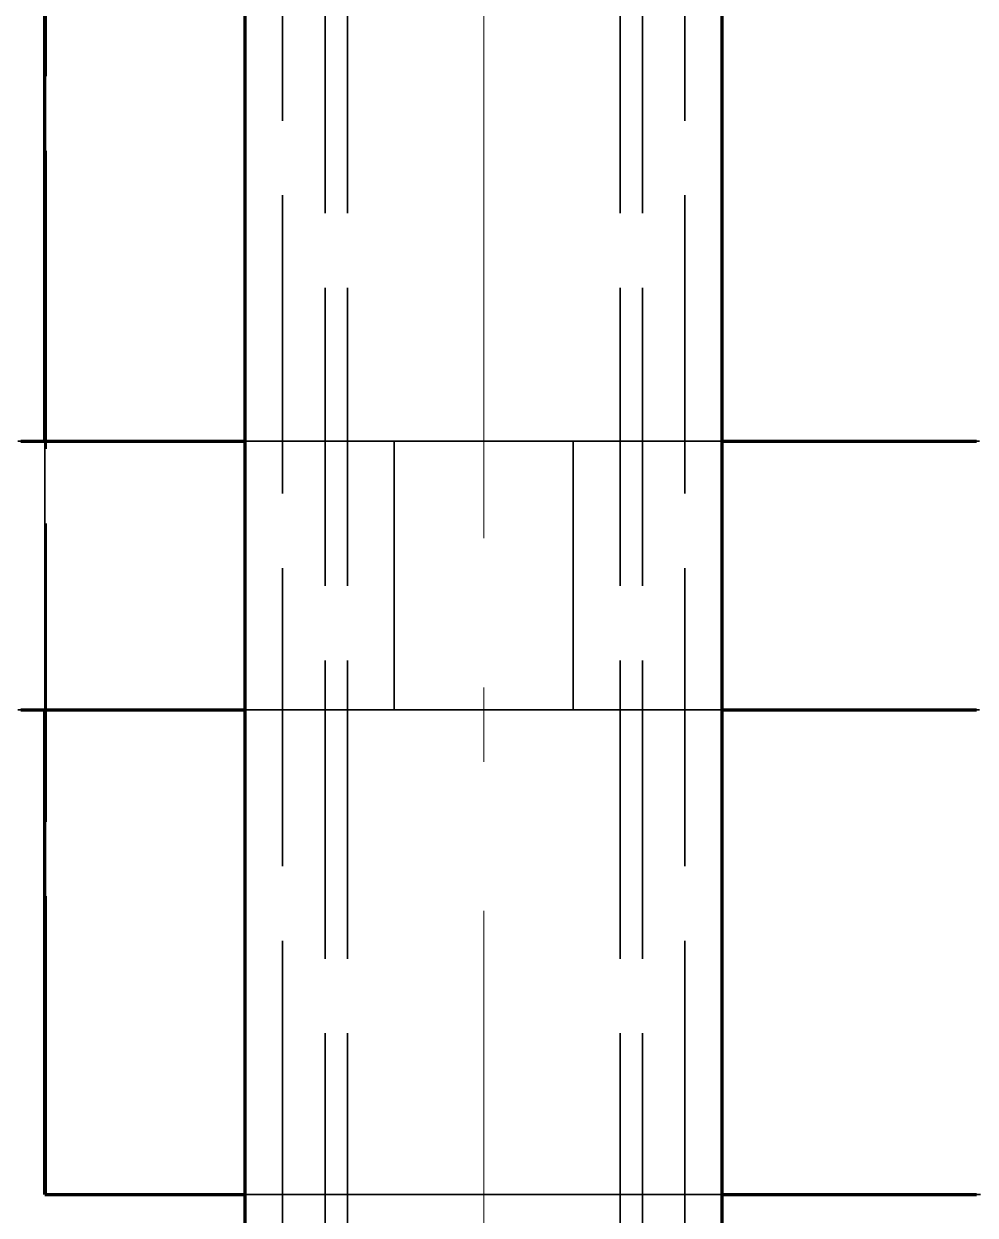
# Model space of a CAD drawing. Header units: millimetres. Extents: x 0 to 2208, y 0 to 420.
# Drawn here: x 183.66 to 196.42, y 154.45 to 170.44 of the extents above; entities that cross this region are included whole.
import ezdxf

# ---------------------------------------------------------------- set-up
doc = ezdxf.new("R2010")
doc.units = ezdxf.units.MM
doc.linetypes.add('IRAM-E-TRAZOS', pattern=[5, 4, -1])
doc.linetypes.add('IRAM-F-TRAZO-PUNTO', pattern=[20, 15, -2, 1, -2])
for name, color, linetype, lineweight in [('01-VISIBLE', 7, 'CONTINUOUS', 70), ('02-OCULTA', 4, 'IRAM-E-TRAZOS', 35), ('03-EJE', 1, 'IRAM-F-TRAZO-PUNTO', 18)]:
    doc.layers.add(name, color=color, linetype=linetype, lineweight=lineweight)

msp = doc.modelspace()

# ---------------------------------------------------------------- linework, layer by layer
at = {"layer": '01-VISIBLE'}
for p, q in [((183.937, 164.835), (183.937, 198.138)), ((186.627, 144.135), (186.627, 176.435)), ((193.027, 144.135), (193.027, 176.435)), ((183.937, 154.733), (183.937, 161.235))]:
    msp.add_line(p, q, dxfattribs=at)
for points in [[(183.616, 164.835), (183.716, 164.835), (183.817, 164.835), (183.917, 164.835), (184.017, 164.835), (184.118, 164.835), (184.218, 164.835), (184.318, 164.835), (184.419, 164.835), (184.519, 164.835), (184.62, 164.835), (184.72, 164.835), (184.82, 164.835), (184.921, 164.835), (185.021, 164.835), (185.121, 164.835), (185.222, 164.835), (185.322, 164.835), (185.423, 164.835), (185.523, 164.835), (185.623, 164.835), (185.724, 164.835), (185.824, 164.835), (185.924, 164.835), (186.025, 164.835), (186.125, 164.835), (186.226, 164.835), (186.326, 164.835), (186.426, 164.835), (186.527, 164.835), (186.627, 164.835)], [(193.027, 164.835), (193.127, 164.835), (193.228, 164.835), (193.328, 164.835), (193.428, 164.835), (193.529, 164.835), (193.629, 164.835), (193.73, 164.835), (193.83, 164.835), (193.93, 164.835), (194.031, 164.835), (194.131, 164.835), (194.231, 164.835), (194.332, 164.835), (194.432, 164.835), (194.533, 164.835), (194.633, 164.835), (194.733, 164.835), (194.834, 164.835), (194.934, 164.835), (195.034, 164.835), (195.135, 164.835), (195.235, 164.835), (195.336, 164.835), (195.436, 164.835), (195.536, 164.835), (195.637, 164.835), (195.737, 164.835), (195.837, 164.835), (195.938, 164.835), (196.038, 164.835), (196.139, 164.835), (196.239, 164.835), (196.339, 164.835), (196.44, 164.835)], [(183.616, 161.235), (183.716, 161.235), (183.817, 161.235), (183.917, 161.235), (184.017, 161.235), (184.118, 161.235), (184.218, 161.235), (184.318, 161.235), (184.419, 161.235), (184.519, 161.235), (184.62, 161.235), (184.72, 161.235), (184.82, 161.235), (184.921, 161.235), (185.021, 161.235), (185.121, 161.235), (185.222, 161.235), (185.322, 161.235), (185.423, 161.235), (185.523, 161.235), (185.623, 161.235), (185.724, 161.235), (185.824, 161.235), (185.924, 161.235), (186.025, 161.235), (186.125, 161.235), (186.226, 161.235), (186.326, 161.235), (186.426, 161.235), (186.527, 161.235), (186.627, 161.235)], [(193.027, 161.235), (193.127, 161.235), (193.228, 161.235), (193.328, 161.235), (193.428, 161.235), (193.529, 161.235), (193.629, 161.235), (193.73, 161.235), (193.83, 161.235), (193.93, 161.235), (194.031, 161.235), (194.131, 161.235), (194.231, 161.235), (194.332, 161.235), (194.432, 161.235), (194.533, 161.235), (194.633, 161.235), (194.733, 161.235), (194.834, 161.235), (194.934, 161.235), (195.034, 161.235), (195.135, 161.235), (195.235, 161.235), (195.336, 161.235), (195.436, 161.235), (195.536, 161.235), (195.637, 161.235), (195.737, 161.235), (195.837, 161.235), (195.938, 161.235), (196.038, 161.235), (196.139, 161.235), (196.239, 161.235), (196.339, 161.235), (196.44, 161.235)], [(183.937, 154.733), (184.041, 154.733), (184.144, 154.733), (184.248, 154.733), (184.351, 154.733), (184.454, 154.733), (184.558, 154.733), (184.661, 154.733), (184.765, 154.733), (184.868, 154.733), (184.972, 154.733), (185.075, 154.733), (185.179, 154.733), (185.282, 154.733), (185.386, 154.733), (185.489, 154.733), (185.592, 154.733), (185.696, 154.733), (185.799, 154.733), (185.903, 154.733), (186.006, 154.733), (186.11, 154.733), (186.213, 154.733), (186.317, 154.733), (186.42, 154.733), (186.524, 154.733), (186.627, 154.733)], [(193.027, 154.733), (193.127, 154.733), (193.228, 154.733), (193.328, 154.733), (193.429, 154.733), (193.529, 154.733), (193.629, 154.733), (193.73, 154.733), (193.83, 154.733), (193.93, 154.733), (194.031, 154.733), (194.131, 154.733), (194.232, 154.733), (194.332, 154.733), (194.432, 154.733), (194.533, 154.733), (194.633, 154.733), (194.733, 154.733), (194.834, 154.733), (194.934, 154.733), (195.035, 154.733), (195.135, 154.733), (195.235, 154.733), (195.336, 154.733), (195.436, 154.733), (195.536, 154.733), (195.637, 154.733), (195.737, 154.733), (195.838, 154.733), (195.938, 154.733), (196.038, 154.733), (196.139, 154.733), (196.239, 154.733), (196.34, 154.733), (196.44, 154.733)]]:
    msp.add_lwpolyline(points, dxfattribs=at)
at = {"layer": '02-OCULTA'}
for p, q in [((187.697, 127.895), (187.697, 230.99)), ((187.997, 127.895), (187.997, 230.99)), ((191.657, 127.895), (191.657, 230.99)), ((191.957, 127.895), (191.957, 230.99)), ((183.937, 154.733), (183.937, 198.138)), ((183.956, 154.733), (183.956, 198.138)), ((183.956, 154.733), (183.956, 198.138)), ((187.127, 144.135), (187.127, 176.435)), ((192.527, 144.135), (192.527, 176.435)), ((183.937, 161.235), (183.937, 164.835)), ((188.627, 161.235), (188.627, 164.835)), ((188.627, 161.235), (188.627, 164.835)), ((191.027, 161.235), (191.027, 164.835)), ((191.027, 161.235), (191.027, 164.835)), ((183.956, 154.733), (183.937, 154.733)), ((183.956, 154.733), (183.937, 154.733))]:
    msp.add_line(p, q, dxfattribs=at)
for points in [[(196.48, 164.835), (196.38, 164.835), (196.28, 164.835), (196.18, 164.835), (196.08, 164.835), (195.98, 164.835), (195.88, 164.835), (195.78, 164.835), (195.68, 164.835), (195.58, 164.835), (195.48, 164.835), (195.38, 164.835), (195.28, 164.835), (195.18, 164.835), (195.08, 164.835), (194.98, 164.835), (194.88, 164.835), (194.78, 164.835), (194.68, 164.835), (194.579, 164.835), (194.479, 164.835), (194.379, 164.835), (194.279, 164.835), (194.179, 164.835), (194.079, 164.835), (193.979, 164.835), (193.879, 164.835), (193.779, 164.835), (193.679, 164.835), (193.579, 164.835), (193.479, 164.835), (193.379, 164.835), (193.279, 164.835), (193.179, 164.835), (193.079, 164.835), (192.979, 164.835), (192.879, 164.835), (192.779, 164.835), (192.678, 164.835), (192.578, 164.835), (192.478, 164.835), (192.378, 164.835), (192.278, 164.835), (192.178, 164.835), (192.078, 164.835), (191.978, 164.835), (191.878, 164.835), (191.778, 164.835), (191.678, 164.835), (191.578, 164.835), (191.478, 164.835), (191.378, 164.835), (191.278, 164.835), (191.178, 164.835), (191.078, 164.835), (190.978, 164.835), (190.878, 164.835), (190.777, 164.835), (190.677, 164.835), (190.577, 164.835), (190.477, 164.835), (190.377, 164.835), (190.277, 164.835), (190.177, 164.835), (190.077, 164.835), (189.977, 164.835), (189.877, 164.835), (189.777, 164.835), (189.677, 164.835), (189.577, 164.835), (189.477, 164.835), (189.377, 164.835), (189.277, 164.835), (189.177, 164.835), (189.077, 164.835), (188.977, 164.835), (188.877, 164.835), (188.776, 164.835), (188.676, 164.835), (188.576, 164.835), (188.476, 164.835), (188.376, 164.835), (188.276, 164.835), (188.176, 164.835), (188.076, 164.835), (187.976, 164.835), (187.876, 164.835), (187.776, 164.835), (187.676, 164.835), (187.576, 164.835), (187.476, 164.835), (187.376, 164.835), (187.276, 164.835), (187.176, 164.835), (187.076, 164.835), (186.976, 164.835), (186.875, 164.835), (186.775, 164.835), (186.675, 164.835), (186.575, 164.835), (186.475, 164.835), (186.375, 164.835), (186.275, 164.835), (186.175, 164.835), (186.075, 164.835), (185.975, 164.835), (185.875, 164.835), (185.775, 164.835), (185.675, 164.835), (185.575, 164.835), (185.475, 164.835), (185.375, 164.835), (185.275, 164.835), (185.175, 164.835), (185.075, 164.835), (184.974, 164.835), (184.874, 164.835), (184.774, 164.835), (184.674, 164.835), (184.574, 164.835), (184.474, 164.835), (184.374, 164.835), (184.274, 164.835), (184.174, 164.835), (184.074, 164.835), (183.974, 164.835), (183.874, 164.835), (183.774, 164.835), (183.674, 164.835), (183.574, 164.835)], [(183.607, 164.835), (183.708, 164.835), (183.808, 164.835), (183.908, 164.835), (184.009, 164.835), (184.109, 164.835), (184.209, 164.835), (184.31, 164.835), (184.41, 164.835), (184.51, 164.835), (184.611, 164.835), (184.711, 164.835), (184.811, 164.835), (184.912, 164.835), (185.012, 164.835), (185.112, 164.835), (185.212, 164.835), (185.313, 164.835), (185.413, 164.835), (185.513, 164.835), (185.614, 164.835), (185.714, 164.835), (185.814, 164.835), (185.915, 164.835), (186.015, 164.835), (186.115, 164.835), (186.216, 164.835), (186.316, 164.835), (186.416, 164.835), (186.517, 164.835), (186.617, 164.835), (186.717, 164.835), (186.818, 164.835), (186.918, 164.835), (187.018, 164.835), (187.118, 164.835), (187.219, 164.835), (187.319, 164.835), (187.419, 164.835), (187.52, 164.835), (187.62, 164.835), (187.72, 164.835), (187.821, 164.835), (187.921, 164.835), (188.021, 164.835), (188.122, 164.835), (188.222, 164.835), (188.322, 164.835), (188.423, 164.835), (188.523, 164.835), (188.623, 164.835), (188.724, 164.835), (188.824, 164.835), (188.924, 164.835), (189.024, 164.835), (189.125, 164.835), (189.225, 164.835), (189.325, 164.835), (189.426, 164.835), (189.526, 164.835), (189.626, 164.835), (189.727, 164.835), (189.827, 164.835)], [(189.827, 164.835), (189.727, 164.835), (189.626, 164.835), (189.526, 164.835), (189.426, 164.835), (189.325, 164.835), (189.225, 164.835), (189.125, 164.835), (189.025, 164.835), (188.924, 164.835), (188.824, 164.835), (188.724, 164.835), (188.623, 164.835), (188.523, 164.835), (188.423, 164.835), (188.322, 164.835), (188.222, 164.835), (188.122, 164.835), (188.021, 164.835), (187.921, 164.835), (187.821, 164.835), (187.72, 164.835), (187.62, 164.835), (187.52, 164.835), (187.42, 164.835), (187.319, 164.835), (187.219, 164.835), (187.119, 164.835), (187.018, 164.835), (186.918, 164.835), (186.818, 164.835), (186.717, 164.835), (186.617, 164.835), (186.517, 164.835), (186.416, 164.835), (186.316, 164.835), (186.216, 164.835), (186.115, 164.835), (186.015, 164.835), (185.915, 164.835), (185.815, 164.835), (185.714, 164.835), (185.614, 164.835), (185.514, 164.835), (185.413, 164.835), (185.313, 164.835), (185.213, 164.835), (185.112, 164.835), (185.012, 164.835), (184.912, 164.835), (184.811, 164.835), (184.711, 164.835), (184.611, 164.835), (184.511, 164.835), (184.41, 164.835), (184.31, 164.835), (184.21, 164.835), (184.109, 164.835), (184.009, 164.835), (183.909, 164.835), (183.808, 164.835), (183.708, 164.835), (183.608, 164.835)], [(186.627, 164.835), (186.732, 164.835), (186.838, 164.835), (186.943, 164.835), (187.048, 164.835), (187.153, 164.835), (187.259, 164.835), (187.364, 164.835), (187.469, 164.835), (187.574, 164.835), (187.68, 164.835), (187.785, 164.835), (187.89, 164.835), (187.995, 164.835), (188.101, 164.835), (188.206, 164.835), (188.311, 164.835), (188.416, 164.835), (188.522, 164.835), (188.627, 164.835)], [(188.627, 164.835), (188.727, 164.835), (188.827, 164.835), (188.927, 164.835), (189.027, 164.835), (189.127, 164.835), (189.227, 164.835), (189.327, 164.835), (189.427, 164.835), (189.527, 164.835), (189.627, 164.835), (189.727, 164.835), (189.827, 164.835), (189.927, 164.835), (190.027, 164.835), (190.127, 164.835), (190.227, 164.835), (190.327, 164.835), (190.427, 164.835), (190.527, 164.835), (190.627, 164.835), (190.727, 164.835), (190.827, 164.835), (190.927, 164.835), (191.027, 164.835)], [(196.448, 164.835), (196.347, 164.835), (196.247, 164.835), (196.147, 164.835), (196.046, 164.835), (195.946, 164.835), (195.846, 164.835), (195.745, 164.835), (195.645, 164.835), (195.545, 164.835), (195.444, 164.835), (195.344, 164.835), (195.244, 164.835), (195.143, 164.835), (195.043, 164.835), (194.943, 164.835), (194.843, 164.835), (194.742, 164.835), (194.642, 164.835), (194.542, 164.835), (194.441, 164.835), (194.341, 164.835), (194.241, 164.835), (194.14, 164.835), (194.04, 164.835), (193.94, 164.835), (193.839, 164.835), (193.739, 164.835), (193.639, 164.835), (193.539, 164.835), (193.438, 164.835), (193.338, 164.835), (193.238, 164.835), (193.137, 164.835), (193.037, 164.835), (192.937, 164.835), (192.836, 164.835), (192.736, 164.835), (192.636, 164.835), (192.535, 164.835), (192.435, 164.835), (192.335, 164.835), (192.234, 164.835), (192.134, 164.835), (192.034, 164.835), (191.934, 164.835), (191.833, 164.835), (191.733, 164.835), (191.633, 164.835), (191.532, 164.835), (191.432, 164.835), (191.332, 164.835), (191.231, 164.835), (191.131, 164.835), (191.031, 164.835), (190.93, 164.835), (190.83, 164.835), (190.73, 164.835), (190.629, 164.835), (190.529, 164.835), (190.429, 164.835), (190.329, 164.835), (190.228, 164.835), (190.128, 164.835), (190.028, 164.835), (189.927, 164.835), (189.827, 164.835)], [(189.827, 164.835), (189.927, 164.835), (190.028, 164.835), (190.128, 164.835), (190.228, 164.835), (190.329, 164.835), (190.429, 164.835), (190.529, 164.835), (190.63, 164.835), (190.73, 164.835), (190.83, 164.835), (190.93, 164.835), (191.031, 164.835), (191.131, 164.835), (191.231, 164.835), (191.332, 164.835), (191.432, 164.835), (191.532, 164.835), (191.633, 164.835), (191.733, 164.835), (191.833, 164.835), (191.934, 164.835), (192.034, 164.835), (192.134, 164.835), (192.235, 164.835), (192.335, 164.835), (192.435, 164.835), (192.536, 164.835), (192.636, 164.835), (192.736, 164.835), (192.836, 164.835), (192.937, 164.835), (193.037, 164.835), (193.137, 164.835), (193.238, 164.835), (193.338, 164.835), (193.438, 164.835), (193.539, 164.835), (193.639, 164.835), (193.739, 164.835), (193.84, 164.835), (193.94, 164.835), (194.04, 164.835), (194.141, 164.835), (194.241, 164.835), (194.341, 164.835), (194.442, 164.835), (194.542, 164.835), (194.642, 164.835), (194.742, 164.835), (194.843, 164.835), (194.943, 164.835), (195.043, 164.835), (195.144, 164.835), (195.244, 164.835), (195.344, 164.835), (195.445, 164.835), (195.545, 164.835), (195.645, 164.835), (195.746, 164.835), (195.846, 164.835), (195.946, 164.835), (196.047, 164.835), (196.147, 164.835), (196.247, 164.835), (196.348, 164.835), (196.448, 164.835)], [(191.027, 164.835), (191.132, 164.835), (191.238, 164.835), (191.343, 164.835), (191.448, 164.835), (191.553, 164.835), (191.659, 164.835), (191.764, 164.835), (191.869, 164.835), (191.974, 164.835), (192.08, 164.835), (192.185, 164.835), (192.29, 164.835), (192.395, 164.835), (192.501, 164.835), (192.606, 164.835), (192.711, 164.835), (192.816, 164.835), (192.922, 164.835), (193.027, 164.835)], [(183.574, 161.235), (183.674, 161.235), (183.774, 161.235), (183.874, 161.235), (183.974, 161.235), (184.074, 161.235), (184.174, 161.235), (184.274, 161.235), (184.374, 161.235), (184.474, 161.235), (184.574, 161.235), (184.674, 161.235), (184.774, 161.235), (184.874, 161.235), (184.974, 161.235), (185.075, 161.235), (185.175, 161.235), (185.275, 161.235), (185.375, 161.235), (185.475, 161.235), (185.575, 161.235), (185.675, 161.235), (185.775, 161.235), (185.875, 161.235), (185.975, 161.235), (186.075, 161.235), (186.175, 161.235), (186.275, 161.235), (186.375, 161.235), (186.475, 161.235), (186.575, 161.235), (186.675, 161.235), (186.775, 161.235), (186.875, 161.235), (186.976, 161.235), (187.076, 161.235), (187.176, 161.235), (187.276, 161.235), (187.376, 161.235), (187.476, 161.235), (187.576, 161.235), (187.676, 161.235), (187.776, 161.235), (187.876, 161.235), (187.976, 161.235), (188.076, 161.235), (188.176, 161.235), (188.276, 161.235), (188.376, 161.235), (188.476, 161.235), (188.576, 161.235), (188.676, 161.235), (188.776, 161.235), (188.877, 161.235), (188.977, 161.235), (189.077, 161.235), (189.177, 161.235), (189.277, 161.235), (189.377, 161.235), (189.477, 161.235), (189.577, 161.235), (189.677, 161.235), (189.777, 161.235), (189.877, 161.235), (189.977, 161.235), (190.077, 161.235), (190.177, 161.235), (190.277, 161.235), (190.377, 161.235), (190.477, 161.235), (190.577, 161.235), (190.677, 161.235), (190.777, 161.235), (190.878, 161.235), (190.978, 161.235), (191.078, 161.235), (191.178, 161.235), (191.278, 161.235), (191.378, 161.235), (191.478, 161.235), (191.578, 161.235), (191.678, 161.235), (191.778, 161.235), (191.878, 161.235), (191.978, 161.235), (192.078, 161.235), (192.178, 161.235), (192.278, 161.235), (192.378, 161.235), (192.478, 161.235), (192.578, 161.235), (192.678, 161.235), (192.779, 161.235), (192.879, 161.235), (192.979, 161.235), (193.079, 161.235), (193.179, 161.235), (193.279, 161.235), (193.379, 161.235), (193.479, 161.235), (193.579, 161.235), (193.679, 161.235), (193.779, 161.235), (193.879, 161.235), (193.979, 161.235), (194.079, 161.235), (194.179, 161.235), (194.279, 161.235), (194.379, 161.235), (194.479, 161.235), (194.579, 161.235), (194.68, 161.235), (194.78, 161.235), (194.88, 161.235), (194.98, 161.235), (195.08, 161.235), (195.18, 161.235), (195.28, 161.235), (195.38, 161.235), (195.48, 161.235), (195.58, 161.235), (195.68, 161.235), (195.78, 161.235), (195.88, 161.235), (195.98, 161.235), (196.08, 161.235), (196.18, 161.235), (196.28, 161.235), (196.38, 161.235), (196.48, 161.235)], [(189.827, 161.235), (189.727, 161.235), (189.626, 161.235), (189.526, 161.235), (189.426, 161.235), (189.325, 161.235), (189.225, 161.235), (189.125, 161.235), (189.024, 161.235), (188.924, 161.235), (188.824, 161.235), (188.724, 161.235), (188.623, 161.235), (188.523, 161.235), (188.423, 161.235), (188.322, 161.235), (188.222, 161.235), (188.122, 161.235), (188.021, 161.235), (187.921, 161.235), (187.821, 161.235), (187.72, 161.235), (187.62, 161.235), (187.52, 161.235), (187.419, 161.235), (187.319, 161.235), (187.219, 161.235), (187.118, 161.235), (187.018, 161.235), (186.918, 161.235), (186.818, 161.235), (186.717, 161.235), (186.617, 161.235), (186.517, 161.235), (186.416, 161.235), (186.316, 161.235), (186.216, 161.235), (186.115, 161.235), (186.015, 161.235), (185.915, 161.235), (185.814, 161.235), (185.714, 161.235), (185.614, 161.235), (185.513, 161.235), (185.413, 161.235), (185.313, 161.235), (185.212, 161.235), (185.112, 161.235), (185.012, 161.235), (184.912, 161.235), (184.811, 161.235), (184.711, 161.235), (184.611, 161.235), (184.51, 161.235), (184.41, 161.235), (184.31, 161.235), (184.209, 161.235), (184.109, 161.235), (184.009, 161.235), (183.908, 161.235), (183.808, 161.235), (183.708, 161.235), (183.607, 161.235)], [(189.827, 161.235), (189.727, 161.235), (189.626, 161.235), (189.526, 161.235), (189.426, 161.235), (189.325, 161.235), (189.225, 161.235), (189.125, 161.235), (189.025, 161.235), (188.924, 161.235), (188.824, 161.235), (188.724, 161.235), (188.623, 161.235), (188.523, 161.235), (188.423, 161.235), (188.322, 161.235), (188.222, 161.235), (188.122, 161.235), (188.021, 161.235), (187.921, 161.235), (187.821, 161.235), (187.72, 161.235), (187.62, 161.235), (187.52, 161.235), (187.42, 161.235), (187.319, 161.235), (187.219, 161.235), (187.119, 161.235), (187.018, 161.235), (186.918, 161.235), (186.818, 161.235), (186.717, 161.235), (186.617, 161.235), (186.517, 161.235), (186.416, 161.235), (186.316, 161.235), (186.216, 161.235), (186.115, 161.235), (186.015, 161.235), (185.915, 161.235), (185.815, 161.235), (185.714, 161.235), (185.614, 161.235), (185.514, 161.235), (185.413, 161.235), (185.313, 161.235), (185.213, 161.235), (185.112, 161.235), (185.012, 161.235), (184.912, 161.235), (184.811, 161.235), (184.711, 161.235), (184.611, 161.235), (184.511, 161.235), (184.41, 161.235), (184.31, 161.235), (184.21, 161.235), (184.109, 161.235), (184.009, 161.235), (183.909, 161.235), (183.808, 161.235), (183.708, 161.235), (183.608, 161.235)], [(186.627, 161.235), (186.732, 161.235), (186.838, 161.235), (186.943, 161.235), (187.048, 161.235), (187.153, 161.235), (187.259, 161.235), (187.364, 161.235), (187.469, 161.235), (187.574, 161.235), (187.68, 161.235), (187.785, 161.235), (187.89, 161.235), (187.995, 161.235), (188.101, 161.235), (188.206, 161.235), (188.311, 161.235), (188.416, 161.235), (188.522, 161.235), (188.627, 161.235)], [(191.027, 161.235), (190.927, 161.235), (190.827, 161.235), (190.727, 161.235), (190.627, 161.235), (190.527, 161.235), (190.427, 161.235), (190.327, 161.235), (190.227, 161.235), (190.127, 161.235), (190.027, 161.235), (189.927, 161.235), (189.827, 161.235), (189.727, 161.235), (189.627, 161.235), (189.527, 161.235), (189.427, 161.235), (189.327, 161.235), (189.227, 161.235), (189.127, 161.235), (189.027, 161.235), (188.927, 161.235), (188.827, 161.235), (188.727, 161.235), (188.627, 161.235)], [(196.448, 161.235), (196.347, 161.235), (196.247, 161.235), (196.147, 161.235), (196.046, 161.235), (195.946, 161.235), (195.846, 161.235), (195.745, 161.235), (195.645, 161.235), (195.545, 161.235), (195.444, 161.235), (195.344, 161.235), (195.244, 161.235), (195.143, 161.235), (195.043, 161.235), (194.943, 161.235), (194.843, 161.235), (194.742, 161.235), (194.642, 161.235), (194.542, 161.235), (194.441, 161.235), (194.341, 161.235), (194.241, 161.235), (194.14, 161.235), (194.04, 161.235), (193.94, 161.235), (193.839, 161.235), (193.739, 161.235), (193.639, 161.235), (193.539, 161.235), (193.438, 161.235), (193.338, 161.235), (193.238, 161.235), (193.137, 161.235), (193.037, 161.235), (192.937, 161.235), (192.836, 161.235), (192.736, 161.235), (192.636, 161.235), (192.535, 161.235), (192.435, 161.235), (192.335, 161.235), (192.234, 161.235), (192.134, 161.235), (192.034, 161.235), (191.934, 161.235), (191.833, 161.235), (191.733, 161.235), (191.633, 161.235), (191.532, 161.235), (191.432, 161.235), (191.332, 161.235), (191.231, 161.235), (191.131, 161.235), (191.031, 161.235), (190.93, 161.235), (190.83, 161.235), (190.73, 161.235), (190.629, 161.235), (190.529, 161.235), (190.429, 161.235), (190.329, 161.235), (190.228, 161.235), (190.128, 161.235), (190.028, 161.235), (189.927, 161.235), (189.827, 161.235)], [(196.448, 161.235), (196.348, 161.235), (196.247, 161.235), (196.147, 161.235), (196.047, 161.235), (195.946, 161.235), (195.846, 161.235), (195.746, 161.235), (195.645, 161.235), (195.545, 161.235), (195.445, 161.235), (195.344, 161.235), (195.244, 161.235), (195.144, 161.235), (195.043, 161.235), (194.943, 161.235), (194.843, 161.235), (194.742, 161.235), (194.642, 161.235), (194.542, 161.235), (194.442, 161.235), (194.341, 161.235), (194.241, 161.235), (194.141, 161.235), (194.04, 161.235), (193.94, 161.235), (193.84, 161.235), (193.739, 161.235), (193.639, 161.235), (193.539, 161.235), (193.438, 161.235), (193.338, 161.235), (193.238, 161.235), (193.137, 161.235), (193.037, 161.235), (192.937, 161.235), (192.836, 161.235), (192.736, 161.235), (192.636, 161.235), (192.536, 161.235), (192.435, 161.235), (192.335, 161.235), (192.235, 161.235), (192.134, 161.235), (192.034, 161.235), (191.934, 161.235), (191.833, 161.235), (191.733, 161.235), (191.633, 161.235), (191.532, 161.235), (191.432, 161.235), (191.332, 161.235), (191.231, 161.235), (191.131, 161.235), (191.031, 161.235), (190.93, 161.235), (190.83, 161.235), (190.73, 161.235), (190.63, 161.235), (190.529, 161.235), (190.429, 161.235), (190.329, 161.235), (190.228, 161.235), (190.128, 161.235), (190.028, 161.235), (189.927, 161.235), (189.827, 161.235)], [(191.027, 161.235), (191.132, 161.235), (191.238, 161.235), (191.343, 161.235), (191.448, 161.235), (191.553, 161.235), (191.659, 161.235), (191.764, 161.235), (191.869, 161.235), (191.974, 161.235), (192.08, 161.235), (192.185, 161.235), (192.29, 161.235), (192.395, 161.235), (192.501, 161.235), (192.606, 161.235), (192.711, 161.235), (192.816, 161.235), (192.922, 161.235), (193.027, 161.235)], [(196.462, 154.733), (196.362, 154.733), (196.262, 154.733), (196.162, 154.733), (196.061, 154.733), (195.961, 154.733), (195.861, 154.733), (195.761, 154.733), (195.661, 154.733), (195.56, 154.733), (195.46, 154.733), (195.36, 154.733), (195.26, 154.733), (195.16, 154.733), (195.059, 154.733), (194.959, 154.733), (194.859, 154.733), (194.759, 154.733), (194.659, 154.733), (194.558, 154.733), (194.458, 154.733), (194.358, 154.733), (194.258, 154.733), (194.158, 154.733), (194.057, 154.733), (193.957, 154.733), (193.857, 154.733), (193.757, 154.733), (193.657, 154.733), (193.556, 154.733), (193.456, 154.733), (193.356, 154.733), (193.256, 154.733), (193.156, 154.733), (193.055, 154.733), (192.955, 154.733), (192.855, 154.733), (192.755, 154.733), (192.655, 154.733), (192.554, 154.733), (192.454, 154.733), (192.354, 154.733), (192.254, 154.733), (192.154, 154.733), (192.053, 154.733), (191.953, 154.733), (191.853, 154.733), (191.753, 154.733), (191.653, 154.733), (191.552, 154.733), (191.452, 154.733), (191.352, 154.733), (191.252, 154.733), (191.152, 154.733), (191.051, 154.733), (190.951, 154.733), (190.851, 154.733), (190.751, 154.733), (190.651, 154.733), (190.55, 154.733), (190.45, 154.733), (190.35, 154.733), (190.25, 154.733), (190.15, 154.733), (190.049, 154.733), (189.949, 154.733), (189.849, 154.733), (189.749, 154.733), (189.649, 154.733), (189.548, 154.733), (189.448, 154.733), (189.348, 154.733), (189.248, 154.733), (189.148, 154.733), (189.047, 154.733), (188.947, 154.733), (188.847, 154.733), (188.747, 154.733), (188.647, 154.733), (188.546, 154.733), (188.446, 154.733), (188.346, 154.733), (188.246, 154.733), (188.146, 154.733), (188.045, 154.733), (187.945, 154.733), (187.845, 154.733), (187.745, 154.733), (187.645, 154.733), (187.544, 154.733), (187.444, 154.733), (187.344, 154.733), (187.244, 154.733), (187.144, 154.733), (187.043, 154.733), (186.943, 154.733), (186.843, 154.733), (186.743, 154.733), (186.643, 154.733), (186.542, 154.733), (186.442, 154.733), (186.342, 154.733), (186.242, 154.733), (186.142, 154.733), (186.041, 154.733), (185.941, 154.733), (185.841, 154.733), (185.741, 154.733), (185.641, 154.733), (185.54, 154.733), (185.44, 154.733), (185.34, 154.733), (185.24, 154.733), (185.14, 154.733), (185.039, 154.733), (184.939, 154.733), (184.839, 154.733), (184.739, 154.733), (184.639, 154.733), (184.538, 154.733), (184.438, 154.733), (184.338, 154.733), (184.238, 154.733), (184.138, 154.733), (184.037, 154.733), (183.937, 154.733)], [(183.956, 154.733), (184.056, 154.733), (184.156, 154.733), (184.257, 154.733), (184.357, 154.733), (184.457, 154.733), (184.557, 154.733), (184.658, 154.733), (184.758, 154.733), (184.858, 154.733), (184.959, 154.733), (185.059, 154.733), (185.159, 154.733), (185.259, 154.733), (185.36, 154.733), (185.46, 154.733), (185.56, 154.733), (185.661, 154.733), (185.761, 154.733), (185.861, 154.733), (185.961, 154.733), (186.062, 154.733), (186.162, 154.733), (186.262, 154.733), (186.363, 154.733), (186.463, 154.733), (186.563, 154.733), (186.663, 154.733), (186.764, 154.733), (186.864, 154.733), (186.964, 154.733), (187.065, 154.733), (187.165, 154.733), (187.265, 154.733), (187.365, 154.733), (187.466, 154.733), (187.566, 154.733), (187.666, 154.733), (187.767, 154.733), (187.867, 154.733), (187.967, 154.733), (188.067, 154.733), (188.168, 154.733), (188.268, 154.733), (188.368, 154.733), (188.469, 154.733), (188.569, 154.733), (188.669, 154.733), (188.769, 154.733), (188.87, 154.733), (188.97, 154.733), (189.07, 154.733), (189.171, 154.733), (189.271, 154.733), (189.371, 154.733), (189.471, 154.733), (189.572, 154.733), (189.672, 154.733), (189.772, 154.733), (189.873, 154.733), (189.973, 154.733), (190.073, 154.733), (190.174, 154.733), (190.274, 154.733), (190.374, 154.733), (190.474, 154.733), (190.575, 154.733), (190.675, 154.733), (190.775, 154.733), (190.876, 154.733), (190.976, 154.733), (191.076, 154.733), (191.176, 154.733), (191.277, 154.733), (191.377, 154.733), (191.477, 154.733), (191.578, 154.733), (191.678, 154.733), (191.778, 154.733), (191.878, 154.733), (191.979, 154.733), (192.079, 154.733), (192.179, 154.733), (192.28, 154.733), (192.38, 154.733), (192.48, 154.733), (192.58, 154.733), (192.681, 154.733), (192.781, 154.733), (192.881, 154.733), (192.982, 154.733), (193.082, 154.733), (193.182, 154.733), (193.282, 154.733), (193.383, 154.733), (193.483, 154.733), (193.583, 154.733), (193.684, 154.733), (193.784, 154.733), (193.884, 154.733), (193.984, 154.733), (194.085, 154.733), (194.185, 154.733), (194.285, 154.733), (194.386, 154.733), (194.486, 154.733), (194.586, 154.733), (194.686, 154.733), (194.787, 154.733), (194.887, 154.733), (194.987, 154.733), (195.088, 154.733), (195.188, 154.733), (195.288, 154.733), (195.388, 154.733), (195.489, 154.733), (195.589, 154.733), (195.689, 154.733), (195.79, 154.733), (195.89, 154.733), (195.99, 154.733), (196.09, 154.733), (196.191, 154.733), (196.291, 154.733), (196.391, 154.733), (196.492, 154.733)], [(196.492, 154.733), (196.391, 154.733), (196.291, 154.733), (196.191, 154.733), (196.09, 154.733), (195.99, 154.733), (195.89, 154.733), (195.79, 154.733), (195.689, 154.733), (195.589, 154.733), (195.489, 154.733), (195.388, 154.733), (195.288, 154.733), (195.188, 154.733), (195.088, 154.733), (194.987, 154.733), (194.887, 154.733), (194.787, 154.733), (194.686, 154.733), (194.586, 154.733), (194.486, 154.733), (194.386, 154.733), (194.285, 154.733), (194.185, 154.733), (194.085, 154.733), (193.984, 154.733), (193.884, 154.733), (193.784, 154.733), (193.684, 154.733), (193.583, 154.733), (193.483, 154.733), (193.383, 154.733), (193.282, 154.733), (193.182, 154.733), (193.082, 154.733), (192.982, 154.733), (192.881, 154.733), (192.781, 154.733), (192.681, 154.733), (192.58, 154.733), (192.48, 154.733), (192.38, 154.733), (192.28, 154.733), (192.179, 154.733), (192.079, 154.733), (191.979, 154.733), (191.878, 154.733), (191.778, 154.733), (191.678, 154.733), (191.578, 154.733), (191.477, 154.733), (191.377, 154.733), (191.277, 154.733), (191.176, 154.733), (191.076, 154.733), (190.976, 154.733), (190.876, 154.733), (190.775, 154.733), (190.675, 154.733), (190.575, 154.733), (190.474, 154.733), (190.374, 154.733), (190.274, 154.733), (190.174, 154.733), (190.073, 154.733), (189.973, 154.733), (189.873, 154.733), (189.772, 154.733), (189.672, 154.733), (189.572, 154.733), (189.471, 154.733), (189.371, 154.733), (189.271, 154.733), (189.171, 154.733), (189.07, 154.733), (188.97, 154.733), (188.87, 154.733), (188.769, 154.733), (188.669, 154.733), (188.569, 154.733), (188.469, 154.733), (188.368, 154.733), (188.268, 154.733), (188.168, 154.733), (188.067, 154.733), (187.967, 154.733), (187.867, 154.733), (187.767, 154.733), (187.666, 154.733), (187.566, 154.733), (187.466, 154.733), (187.365, 154.733), (187.265, 154.733), (187.165, 154.733), (187.065, 154.733), (186.964, 154.733), (186.864, 154.733), (186.764, 154.733), (186.663, 154.733), (186.563, 154.733), (186.463, 154.733), (186.363, 154.733), (186.262, 154.733), (186.162, 154.733), (186.062, 154.733), (185.961, 154.733), (185.861, 154.733), (185.761, 154.733), (185.661, 154.733), (185.56, 154.733), (185.46, 154.733), (185.36, 154.733), (185.259, 154.733), (185.159, 154.733), (185.059, 154.733), (184.959, 154.733), (184.858, 154.733), (184.758, 154.733), (184.658, 154.733), (184.557, 154.733), (184.457, 154.733), (184.357, 154.733), (184.257, 154.733), (184.156, 154.733), (184.056, 154.733), (183.956, 154.733)], [(186.627, 154.733), (186.727, 154.733), (186.827, 154.733), (186.927, 154.733), (187.027, 154.733), (187.127, 154.733), (187.227, 154.733), (187.327, 154.733), (187.427, 154.733), (187.527, 154.733), (187.627, 154.733), (187.727, 154.733), (187.827, 154.733), (187.927, 154.733), (188.027, 154.733), (188.127, 154.733), (188.227, 154.733), (188.327, 154.733), (188.427, 154.733), (188.527, 154.733), (188.627, 154.733), (188.727, 154.733), (188.827, 154.733), (188.927, 154.733), (189.027, 154.733), (189.127, 154.733), (189.227, 154.733), (189.327, 154.733), (189.427, 154.733), (189.527, 154.733), (189.627, 154.733), (189.727, 154.733), (189.827, 154.733), (189.927, 154.733), (190.027, 154.733), (190.127, 154.733), (190.227, 154.733), (190.327, 154.733), (190.427, 154.733), (190.527, 154.733), (190.627, 154.733), (190.727, 154.733), (190.827, 154.733), (190.927, 154.733), (191.027, 154.733), (191.127, 154.733), (191.227, 154.733), (191.327, 154.733), (191.427, 154.733), (191.527, 154.733), (191.627, 154.733), (191.727, 154.733), (191.827, 154.733), (191.927, 154.733), (192.027, 154.733), (192.127, 154.733), (192.227, 154.733), (192.327, 154.733), (192.427, 154.733), (192.527, 154.733), (192.627, 154.733), (192.727, 154.733), (192.827, 154.733), (192.927, 154.733), (193.027, 154.733)]]:
    msp.add_lwpolyline(points, dxfattribs=at)
at = {"layer": '03-EJE'}
msp.add_line((189.827, 123.535), (189.827, 242.792), dxfattribs=at)

doc.saveas('drawing.dxf')
